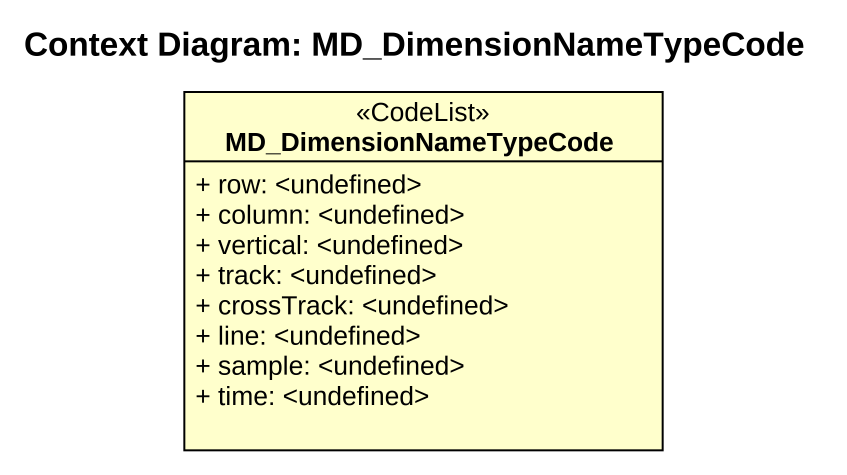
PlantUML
@startuml
title Context Diagram: MD_DimensionNameTypeCode
hide circle
hide empty members
skinparam classAttributeIconSize 0
class MD_DimensionNameTypeCode <<CodeList>> {
  + row: <undefined>
  + column: <undefined>
  + vertical: <undefined>
  + track: <undefined>
  + crossTrack: <undefined>
  + line: <undefined>
  + sample: <undefined>
  + time: <undefined>
}
@enduml
